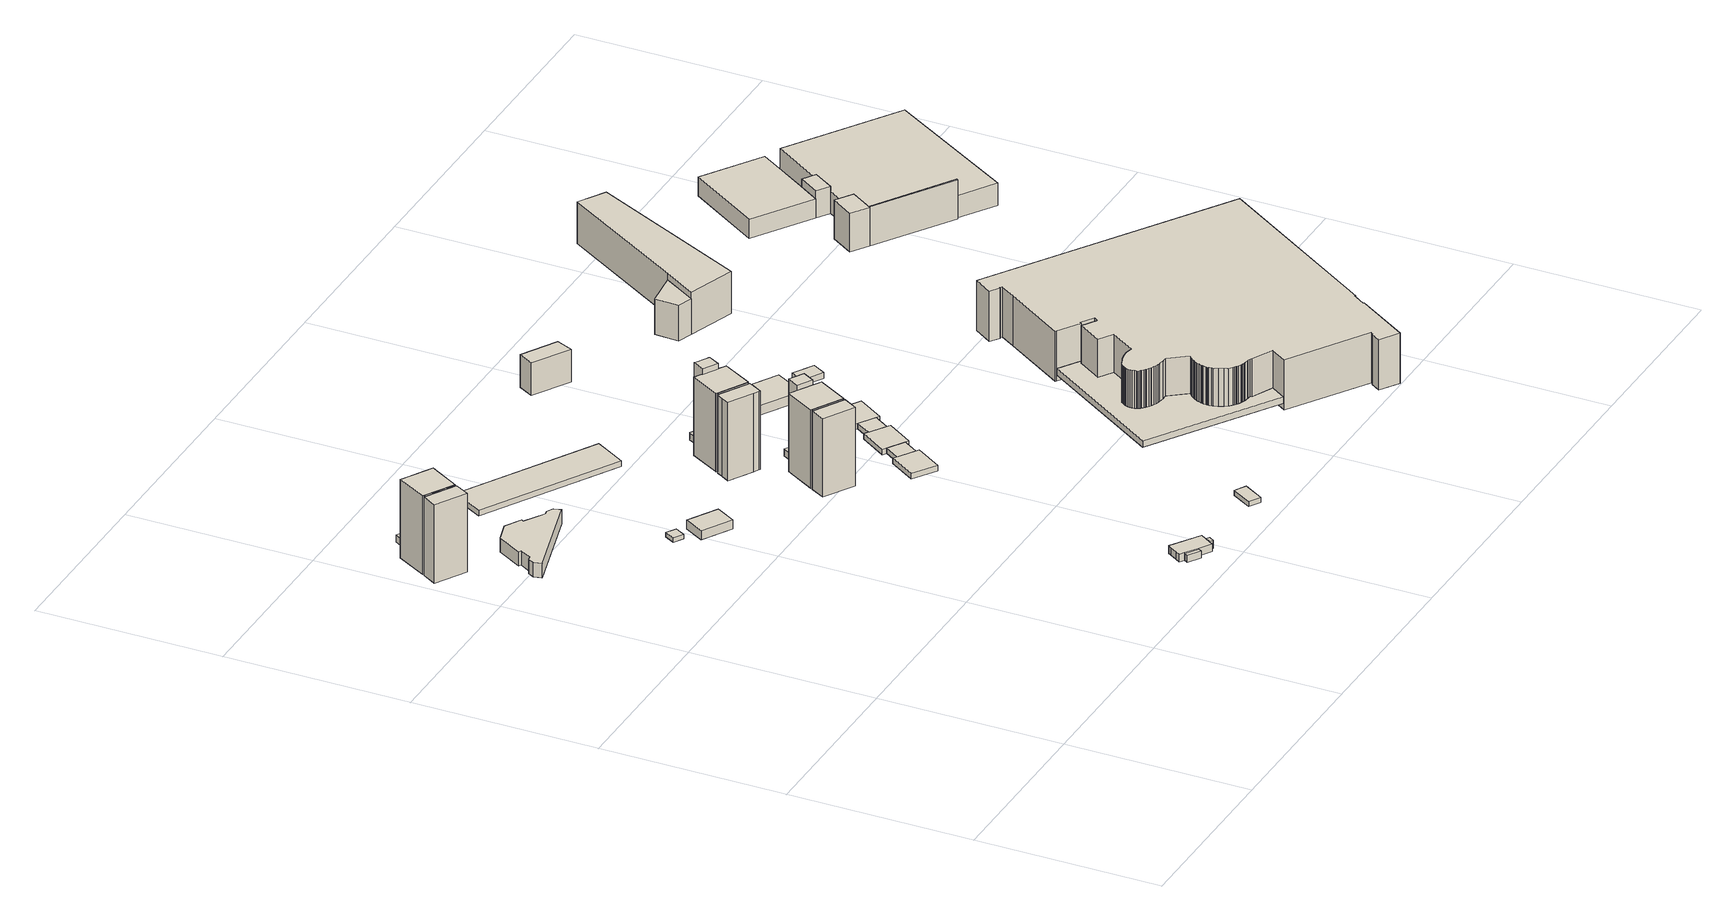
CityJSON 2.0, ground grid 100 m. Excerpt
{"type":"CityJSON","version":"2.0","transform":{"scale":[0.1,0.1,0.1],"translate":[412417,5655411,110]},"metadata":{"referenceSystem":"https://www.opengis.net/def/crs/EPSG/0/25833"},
"CityObjects":{
"building1":{"type":"Building","attributes":{"Gemeindeschluessel":14612000,"Geometrietyp2DReferenz":"3000","function":"31001_9998","roofType":"9999"},"children":["building1-1","building1-2","building1-3","building1-4","building1-5"]},
"building1-1":{"type":"BuildingPart","attributes":{"Dachtyp_tdc":"tdcPolyFlatRoof","Dachneigung":3.57,"QualitaetDacherkennung":73,"Geometrietyp2DReferenz":"3000","measuredHeight":44.13,"roofType":"2100"},"parents":["building1"],"geometry":[{"type":"Solid","lod":"1","boundaries":[[[[0,1,2,3,4,5]],[[6,7,8,9,10,11]],[[5,7,6,0]],[[4,8,7,5]],[[3,9,8,4]],[[2,10,9,3]],[[1,11,10,2]],[[0,6,11,1]]]]}]},
"building1-2":{"type":"BuildingPart","attributes":{"Dachtyp_tdc":"tdcPolyFlatRoof","Dachneigung":0,"QualitaetDacherkennung":54,"Geometrietyp2DReferenz":"3000","measuredHeight":4.06,"roofType":"1000"},"parents":["building1"],"geometry":[{"type":"Solid","lod":"1","boundaries":[[[[12,13,14,15]],[[16,17,18,19]],[[15,17,16,12]],[[14,18,17,15]],[[13,19,18,14]],[[12,16,19,13]]]]}]},
"building1-3":{"type":"BuildingPart","attributes":{"Dachtyp_tdc":"tdcPolyFlatRoof","Dachneigung":0,"QualitaetDacherkennung":48,"Geometrietyp2DReferenz":"3000","measuredHeight":43.75,"roofType":"1000"},"parents":["building1"],"geometry":[{"type":"Solid","lod":"1","boundaries":[[[[20,21,22,23,24,25,26,27]],[[28,29,30,31,32,33,34,35]],[[27,29,28,20]],[[26,30,29,27]],[[25,31,30,26]],[[24,32,31,25]],[[23,33,32,24]],[[22,34,33,23]],[[21,35,34,22]],[[20,28,35,21]]]]}]},
"building1-4":{"type":"BuildingPart","attributes":{"Dachtyp_tdc":"tdcPolyFlatRoof","Dachneigung":7.07,"QualitaetDacherkennung":43,"Geometrietyp2DReferenz":"3000","measuredHeight":43.9,"roofType":"2100"},"parents":["building1"],"geometry":[{"type":"Solid","lod":"1","boundaries":[[[[36,2,1,37]],[[28,35,11,10]],[[37,35,28,36]],[[1,11,35,37]],[[2,10,11,1]],[[36,28,10,2]]]]}]},
"building1-5":{"type":"BuildingPart","attributes":{"Dachtyp_tdc":"tdcPolyFlatRoof","Dachneigung":0,"QualitaetDacherkennung":3,"Geometrietyp2DReferenz":"3000","measuredHeight":25.67,"roofType":"1000"},"parents":["building1"],"geometry":[{"type":"Solid","lod":"1","boundaries":[[[[38,39,40,41,42,43]],[[32,31,44,16,19,45]],[[43,31,32,38]],[[42,44,31,43]],[[41,16,44,42]],[[40,19,16,41]],[[39,45,19,40]],[[38,32,45,39]]]]}]},
"building2":{"type":"Building","attributes":{"Dachtyp_tdc":"tdcPolyFlatRoof","Gemeindeschluessel":14612000,"Dachneigung":0,"QualitaetDacherkennung":29,"Geometrietyp2DReferenz":"3000","measuredHeight":7.96,"function":"31001_9998","roofType":"1000"},"geometry":[{"type":"Solid","lod":"1","boundaries":[[[[46,47,48,49,50,51,52,53,54,55,56,57,58,59]],[[60,61,62,63,64,65,66,67,68,69,70,71,72,73]],[[59,61,60,46]],[[58,62,61,59]],[[57,63,62,58]],[[56,64,63,57]],[[55,65,64,56]],[[54,66,65,55]],[[53,67,66,54]],[[52,68,67,53]],[[51,69,68,52]],[[50,70,69,51]],[[49,71,70,50]],[[48,72,71,49]],[[47,73,72,48]],[[46,60,73,47]]]]}]},
"building3":{"type":"Building","attributes":{"Dachtyp_tdc":"tdcPolyFlatRoof","Gemeindeschluessel":14612000,"Dachneigung":0,"QualitaetDacherkennung":61,"Geometrietyp2DReferenz":"3000","measuredHeight":2.42,"function":"31001_9998","roofType":"1000"},"geometry":[{"type":"Solid","lod":"1","boundaries":[[[[74,75,76,77]],[[78,79,80,81]],[[77,79,78,74]],[[76,80,79,77]],[[75,81,80,76]],[[74,78,81,75]]]]}]},
"building4":{"type":"Building","attributes":{"Dachtyp_tdc":"tdcGableRoof","Gemeindeschluessel":14612000,"Dachneigung":35.18,"QualitaetDacherkennung":2,"Geometrietyp2DReferenz":"3000","measuredHeight":9.32,"function":"31001_9998","roofType":"3100"},"geometry":[{"type":"Solid","lod":"1","boundaries":[[[[82,83,84,85]],[[86,87,88,89]],[[85,87,86,82]],[[84,88,87,85]],[[83,89,88,84]],[[82,86,89,83]]]]}]},
"building5":{"type":"Building","attributes":{"Gemeindeschluessel":14612000,"Geometrietyp2DReferenz":"3000","function":"31001_2000","roofType":"9999"},"children":["building5-1","building5-2","building5-3"]},
"building5-1":{"type":"BuildingPart","attributes":{"Dachtyp_tdc":"tdcCutGableRoof","Dachneigung":0.398,"QualitaetDacherkennung":76,"Geometrietyp2DReferenz":"3000","measuredHeight":5.29,"roofType":"9999"},"parents":["building5"],"geometry":[{"type":"Solid","lod":"1","boundaries":[[[[90,91,92,93,94,95,96,97,98,99,100,101,102]],[[103,104,105,106,107,108,109,110,111,112,113,114,115]],[[102,104,103,90]],[[101,105,104,102]],[[100,106,105,101]],[[99,107,106,100]],[[98,108,107,99]],[[97,109,108,98]],[[96,110,109,97]],[[95,111,110,96]],[[94,112,111,95]],[[93,113,112,94]],[[92,114,113,93]],[[91,115,114,92]],[[90,103,115,91]]]]}]},
"building5-2":{"type":"BuildingPart","attributes":{"Dachtyp_tdc":"tdcPolyFlatRoof","Dachneigung":0,"QualitaetDacherkennung":60,"Geometrietyp2DReferenz":"3000","measuredHeight":4.61,"roofType":"1000"},"parents":["building5"],"geometry":[{"type":"Solid","lod":"1","boundaries":[[[[116,117,118,119,120]],[[115,114,121,122,104]],[[120,114,115,116]],[[119,121,114,120]],[[118,122,121,119]],[[117,104,122,118]],[[116,115,104,117]]]]}]},
"building5-3":{"type":"BuildingPart","attributes":{"Dachtyp_tdc":"tdcPolyFlatRoof","Dachneigung":0,"QualitaetDacherkennung":50,"Geometrietyp2DReferenz":"3000","measuredHeight":3.89,"roofType":"1000"},"parents":["building5"],"geometry":[{"type":"Solid","lod":"1","boundaries":[[[[123,124,125,126]],[[106,127,128,107]],[[126,127,106,123]],[[125,128,127,126]],[[124,107,128,125]],[[123,106,107,124]]]]}]},
"building6":{"type":"Building","attributes":{"Dachtyp_tdc":"tdcPolyFlatRoof","Gemeindeschluessel":14612000,"Dachneigung":0,"QualitaetDacherkennung":0,"Geometrietyp2DReferenz":"3000","BezugspunktDach":"2000","measuredHeight":3,"function":"31001_9998"},"geometry":[{"type":"Solid","lod":"1","boundaries":[[[[129,130,131,132]],[[133,134,135,136]],[[132,134,133,129]],[[131,135,134,132]],[[130,136,135,131]],[[129,133,136,130]]]]}]},
"building7":{"type":"Building","attributes":{"Gemeindeschluessel":14612000,"Geometrietyp2DReferenz":"3000","function":"31001_9998","roofType":"9999"},"children":["building7-1","building7-2","building7-3","building7-4","building7-5"]},
"building7-1":{"type":"BuildingPart","attributes":{"Dachtyp_tdc":"tdcPolyFlatRoof","Dachneigung":0,"QualitaetDacherkennung":32,"Geometrietyp2DReferenz":"3000","measuredHeight":43.67,"roofType":"1000"},"parents":["building7"],"geometry":[{"type":"Solid","lod":"1","boundaries":[[[[137,138,139,140,141,142]],[[143,144,145,146,147,148]],[[142,144,143,137]],[[141,145,144,142]],[[140,146,145,141]],[[139,147,146,140]],[[138,148,147,139]],[[137,143,148,138]]]]}]},
"building7-2":{"type":"BuildingPart","attributes":{"Dachtyp_tdc":"tdcPolyFlatRoof","Dachneigung":0,"QualitaetDacherkennung":47,"Geometrietyp2DReferenz":"3000","measuredHeight":43.72,"roofType":"1000"},"parents":["building7"],"geometry":[{"type":"Solid","lod":"1","boundaries":[[[[149,150,151,152,153,154,155,156]],[[157,158,159,160,161,162,163,164]],[[156,158,157,149]],[[155,159,158,156]],[[154,160,159,155]],[[153,161,160,154]],[[152,162,161,153]],[[151,163,162,152]],[[150,164,163,151]],[[149,157,164,150]]]]}]},
"building7-3":{"type":"BuildingPart","attributes":{"Dachtyp_tdc":"tdcPolyFlatRoof","Dachneigung":0,"QualitaetDacherkennung":51,"Geometrietyp2DReferenz":"3000","measuredHeight":3.97,"roofType":"1000"},"parents":["building7"],"geometry":[{"type":"Solid","lod":"1","boundaries":[[[[165,166,167,168]],[[169,170,171,172]],[[168,170,169,165]],[[167,171,170,168]],[[166,172,171,167]],[[165,169,172,166]]]]}]},
"building7-4":{"type":"BuildingPart","attributes":{"Dachtyp_tdc":"tdcPolyFlatRoof","Dachneigung":0,"QualitaetDacherkennung":38,"Geometrietyp2DReferenz":"3000","measuredHeight":46.53,"roofType":"1000"},"parents":["building7"],"geometry":[{"type":"Solid","lod":"1","boundaries":[[[[173,174,175,176,177,178]],[[162,179,169,172,180,163]],[[178,179,162,173]],[[177,169,179,178]],[[176,172,169,177]],[[175,180,172,176]],[[174,163,180,175]],[[173,162,163,174]]]]}]},
"building7-5":{"type":"BuildingPart","attributes":{"Dachtyp_tdc":"tdcPolyFlatRoof","Dachneigung":7.28,"QualitaetDacherkennung":55,"Geometrietyp2DReferenz":"3000","measuredHeight":43.83,"roofType":"2100"},"parents":["building7"],"geometry":[{"type":"Solid","lod":"1","boundaries":[[[[181,182,156,155]],[[148,159,158,143]],[[155,159,148,181]],[[156,158,159,155]],[[182,143,158,156]],[[181,148,143,182]]]]}]},
"building8":{"type":"Building","attributes":{"Gemeindeschluessel":14612000,"Geometrietyp2DReferenz":"3000","function":"31001_9998","roofType":"9999"},"children":["building8-1","building8-2","building8-3","building8-4","building8-5"]},
"building8-1":{"type":"BuildingPart","attributes":{"Dachtyp_tdc":"tdcPolyFlatRoof","Dachneigung":2.89,"QualitaetDacherkennung":83,"Geometrietyp2DReferenz":"3000","measuredHeight":43.91,"roofType":"2100"},"parents":["building8"],"geometry":[{"type":"Solid","lod":"1","boundaries":[[[[183,184,185,186,187,188,189,190,191,192,193,194]],[[195,196,197,198,199,200,201,202,203,204,205,206]],[[193,196,195,194]],[[192,197,196,193]],[[191,198,197,192]],[[190,199,198,191]],[[189,200,199,190]],[[188,201,200,189]],[[187,202,201,188]],[[186,203,202,187]],[[185,204,203,186]],[[184,205,204,185]],[[183,206,205,184]],[[194,195,206,183]]]]}]},
"building8-2":{"type":"BuildingPart","attributes":{"Dachtyp_tdc":"tdcPolyFlatRoof","Dachneigung":0,"QualitaetDacherkennung":46,"Geometrietyp2DReferenz":"3000","measuredHeight":46.53,"roofType":"1000"},"parents":["building8"],"geometry":[{"type":"Solid","lod":"1","boundaries":[[[[207,208,209,210,211,212,213,214,215]],[[216,217,218,219,220,221,222,223,224]],[[215,217,216,207]],[[214,218,217,215]],[[213,219,218,214]],[[212,220,219,213]],[[211,221,220,212]],[[210,222,221,211]],[[209,223,222,210]],[[208,224,223,209]],[[207,216,224,208]]]]}]},
"building8-3":{"type":"BuildingPart","attributes":{"Dachtyp_tdc":"tdcPolyFlatRoof","Dachneigung":0,"QualitaetDacherkennung":64,"Geometrietyp2DReferenz":"3000","measuredHeight":3.98,"roofType":"1000"},"parents":["building8"],"geometry":[{"type":"Solid","lod":"1","boundaries":[[[[225,226,227,228,229,230]],[[216,224,231,232,233,217]],[[230,224,216,225]],[[229,231,224,230]],[[228,232,231,229]],[[227,233,232,228]],[[226,217,233,227]],[[225,216,217,226]]]]}]},
"building8-4":{"type":"BuildingPart","attributes":{"Dachtyp_tdc":"tdcPolyFlatRoof","Dachneigung":0,"QualitaetDacherkennung":54,"Geometrietyp2DReferenz":"3000","measuredHeight":43.7,"roofType":"1000"},"parents":["building8"],"geometry":[{"type":"Solid","lod":"1","boundaries":[[[[234,235,236,237,238,239,240,241,242,243,244,245]],[[220,246,247,248,249,250,251,252,253,254,255,221]],[[245,220,221,234]],[[244,246,220,245]],[[243,247,246,244]],[[242,248,247,243]],[[241,249,248,242]],[[240,250,249,241]],[[239,251,250,240]],[[238,252,251,239]],[[237,253,252,238]],[[236,254,253,237]],[[235,255,254,236]],[[234,221,255,235]]]]}]},
"building8-5":{"type":"BuildingPart","attributes":{"Dachtyp_tdc":"tdcPolyFlatRoof","Dachneigung":9.49,"QualitaetDacherkennung":54,"Geometrietyp2DReferenz":"3000","measuredHeight":43.9,"roofType":"2100"},"parents":["building8"],"geometry":[{"type":"Solid","lod":"1","boundaries":[[[[256,257,258,259]],[[206,252,251,195]],[[259,252,206,256]],[[258,251,252,259]],[[257,195,251,258]],[[256,206,195,257]]]]}]},
"building9":{"type":"Building","attributes":{"Dachtyp_tdc":"tdcPolyFlatRoof","Gemeindeschluessel":14612000,"Dachneigung":0,"QualitaetDacherkennung":0,"Geometrietyp2DReferenz":"3000","BezugspunktDach":"2000","measuredHeight":3,"function":"31001_9998"},"geometry":[{"type":"Solid","lod":"1","boundaries":[[[[260,261,262,263]],[[264,265,266,267]],[[263,265,264,260]],[[262,266,265,263]],[[261,267,266,262]],[[260,264,267,261]]]]}]},
"building10":{"type":"Building","attributes":{"Gemeindeschluessel":14612000,"Geometrietyp2DReferenz":"3000","function":"31001_9998","roofType":"9999"},"children":["building10-1","building10-2","building10-3","building10-4","building10-5"]},
"building10-1":{"type":"BuildingPart","attributes":{"Dachtyp_tdc":"tdcPolyFlatRoof","Dachneigung":0,"QualitaetDacherkennung":24,"Geometrietyp2DReferenz":"3000","measuredHeight":3.06,"roofType":"1000"},"parents":["building10"],"geometry":[{"type":"Solid","lod":"1","boundaries":[[[[268,269,270,271,272,273,274,275,276]],[[277,278,279,280,281,282,283,284,285]],[[276,278,277,268]],[[275,279,278,276]],[[274,280,279,275]],[[273,281,280,274]],[[272,282,281,273]],[[271,283,282,272]],[[270,284,283,271]],[[269,285,284,270]],[[268,277,285,269]]]]}]},
"building10-2":{"type":"BuildingPart","attributes":{"Dachtyp_tdc":"tdcPolyFlatRoof","Dachneigung":0,"QualitaetDacherkennung":61,"Geometrietyp2DReferenz":"3000","measuredHeight":3.09,"roofType":"1000"},"parents":["building10"],"geometry":[{"type":"Solid","lod":"1","boundaries":[[[[286,287,288,289,290,291,292]],[[293,294,295,296,297,298,299]],[[292,294,293,286]],[[291,295,294,292]],[[290,296,295,291]],[[289,297,296,290]],[[288,298,297,289]],[[287,299,298,288]],[[286,293,299,287]]]]}]},
"building10-3":{"type":"BuildingPart","attributes":{"Dachtyp_tdc":"tdcPolyFlatRoof","Dachneigung":0,"QualitaetDacherkennung":0,"Geometrietyp2DReferenz":"3000","measuredHeight":3.1,"roofType":"9999"},"parents":["building10"],"geometry":[{"type":"Solid","lod":"1","boundaries":[[[[268,276,300,301,269]],[[277,285,302,303,278]],[[269,285,277,268]],[[301,302,285,269]],[[300,303,302,301]],[[276,278,303,300]],[[268,277,278,276]]]]}]},
"building10-4":{"type":"BuildingPart","attributes":{"Dachtyp_tdc":"tdcPolyFlatRoof","Dachneigung":0,"QualitaetDacherkennung":81,"Geometrietyp2DReferenz":"3000","measuredHeight":3.11,"roofType":"1000"},"parents":["building10"],"geometry":[{"type":"Solid","lod":"1","boundaries":[[[[273,272,289,288]],[[281,298,297,282]],[[288,298,281,273]],[[289,297,298,288]],[[272,282,297,289]],[[273,281,282,272]]]]}]},
"building10-5":{"type":"BuildingPart","attributes":{"Dachtyp_tdc":"tdcPolyFlatRoof","Dachneigung":0,"QualitaetDacherkennung":90,"Geometrietyp2DReferenz":"3000","measuredHeight":3,"roofType":"1000"},"parents":["building10"],"geometry":[{"type":"Solid","lod":"1","boundaries":[[[[304,305,306,307,308,309]],[[310,311,312,303,302,313]],[[309,311,310,304]],[[308,312,311,309]],[[307,303,312,308]],[[306,302,303,307]],[[305,313,302,306]],[[304,310,313,305]]]]}]},
"building11":{"type":"Building","attributes":{"Dachtyp_tdc":"tdcPolyFlatRoof","Gemeindeschluessel":14612000,"Dachneigung":3.74,"QualitaetDacherkennung":63,"Geometrietyp2DReferenz":"3000","measuredHeight":5.83,"function":"31001_9998","roofType":"2100"},"geometry":[{"type":"Solid","lod":"1","boundaries":[[[[314,315,316,317]],[[318,319,320,321]],[[317,319,318,314]],[[316,320,319,317]],[[315,321,320,316]],[[314,318,321,315]]]]}]},
"building12":{"type":"Building","attributes":{"Dachtyp_tdc":"tdcGableRoof","Gemeindeschluessel":14612000,"Dachneigung":30.07,"QualitaetDacherkennung":69,"Geometrietyp2DReferenz":"3000","measuredHeight":19.58,"function":"31001_9998","roofType":"3100"},"geometry":[{"type":"Solid","lod":"1","boundaries":[[[[322,323,324,325]],[[326,327,328,329]],[[325,327,326,322]],[[324,328,327,325]],[[323,329,328,324]],[[322,326,329,323]]]]}]},
"building13":{"type":"Building","attributes":{"Dachtyp_tdc":"tdcPolyFlatRoof","Gemeindeschluessel":14612000,"Dachneigung":0,"QualitaetDacherkennung":57,"Geometrietyp2DReferenz":"3000","measuredHeight":3.32,"function":"31001_9998","roofType":"1000"},"geometry":[{"type":"Solid","lod":"1","boundaries":[[[[330,331,332,333]],[[334,335,336,337]],[[333,335,334,330]],[[332,336,335,333]],[[331,337,336,332]],[[330,334,337,331]]]]}]},
"building14":{"type":"Building","attributes":{"name":"Gläserne Manufaktur","Dachtyp_tdc":"tdcPolyFlatRoof","Gemeindeschluessel":14612000,"Dachneigung":0,"QualitaetDacherkennung":68,"Geometrietyp2DReferenz":"3000","measuredHeight":3.54,"function":"31001_2000","roofType":"1000"},"geometry":[{"type":"Solid","lod":"1","boundaries":[[[[338,339,340,341,342,343,344,345,346,347,348,349,350,351,352,353,354,355,356,357,358,359,360,361,362,363,364,365,366,367,368,369,370,371,372,373,374,375,376,377,378,379,380,381,382,383,384,385,386,387,388,389,390,391,392,393,394,395,396,397,398,399,400,401,402,403,404,405,406,407,408,409,410,411,412,413,414,415,416,417,418,419,420,421,422,423,424]],[[425,426,427,428,429,430,431,432,433,434,435,436,437,438,439,440,441,442,443,444,445,446,447,448,449,450,451,452,453,454,455,456,457,458,459,460,461,462,463,464,465,466,467,468,469,470,471,472,473,474,475,476,477,478,479,480,481,482,483,484,485,486,487,488,489,490,491,492,493,494,495,496,497,498,499,500,501,502,503,504,505,506,507,508,509,510,511]],[[424,426,425,338]],[[423,427,426,424]],[[422,428,427,423]],[[421,429,428,422]],[[420,430,429,421]],[[419,431,430,420]],[[418,432,431,419]],[[417,433,432,418]],[[416,434,433,417]],[[415,435,434,416]],[[414,436,435,415]],[[413,437,436,414]],[[412,438,437,413]],[[411,439,438,412]],[[410,440,439,411]],[[409,441,440,410]],[[408,442,441,409]],[[407,443,442,408]],[[406,444,443,407]],[[405,445,444,406]],[[404,446,445,405]],[[403,447,446,404]],[[402,448,447,403]],[[401,449,448,402]],[[400,450,449,401]],[[399,451,450,400]],[[398,452,451,399]],[[397,453,452,398]],[[396,454,453,397]],[[395,455,454,396]],[[394,456,455,395]],[[393,457,456,394]],[[392,458,457,393]],[[391,459,458,392]],[[390,460,459,391]],[[389,461,460,390]],[[388,462,461,389]],[[387,463,462,388]],[[386,464,463,387]],[[385,465,464,386]],[[384,466,465,385]],[[383,467,466,384]],[[382,468,467,383]],[[381,469,468,382]],[[380,470,469,381]],[[379,471,470,380]],[[378,472,471,379]],[[377,473,472,378]],[[376,474,473,377]],[[375,475,474,376]],[[374,476,475,375]],[[373,477,476,374]],[[372,478,477,373]],[[371,479,478,372]],[[370,480,479,371]],[[369,481,480,370]],[[368,482,481,369]],[[367,483,482,368]],[[366,484,483,367]],[[365,485,484,366]],[[364,486,485,365]],[[363,487,486,364]],[[362,488,487,363]],[[361,489,488,362]],[[360,490,489,361]],[[359,491,490,360]],[[358,492,491,359]],[[357,493,492,358]],[[356,494,493,357]],[[355,495,494,356]],[[354,496,495,355]],[[353,497,496,354]],[[352,498,497,353]],[[351,499,498,352]],[[350,500,499,351]],[[349,501,500,350]],[[348,502,501,349]],[[347,503,502,348]],[[346,504,503,347]],[[345,505,504,346]],[[344,506,505,345]],[[343,507,506,344]],[[342,508,507,343]],[[341,509,508,342]],[[340,510,509,341]],[[339,511,510,340]],[[338,425,511,339]]]]}]},
"building15":{"type":"Building","attributes":{"name":"Gläserne Manufaktur","Dachtyp_tdc":"tdcPolyFlatRoof","Gemeindeschluessel":14612000,"Dachneigung":0,"QualitaetDacherkennung":18,"Geometrietyp2DReferenz":"3000","measuredHeight":27.98,"function":"31001_2000","roofType":"1000"},"geometry":[{"type":"Solid","lod":"1","boundaries":[[[[512,513,514,515,516,517,518,519,520,521,522,523,524,525,526,527,528,529,530,531,532,533,534,535,536,537,538,539,540,541,542,543,544,545,546,547,548,549,550,551,552,553,554,555,556,557,558,559,560,561,562,563,564,565,566,567,568,569,570,571,572,573,574,575,576,577,578,579,580,581,582,583,584,585,586,587,588,589,590,591,592,593,594,595,596,597,598,599,600,601,602,603,604,605,606,607,608,609,610,611,612,613,614,615]],[[616,617,618,619,620,621,622,623,624,625,626,627,628,629,630,631,632,633,634,635,636,637,638,639,640,641,642,643,644,645,646,647,648,649,650,651,652,653,654,655,656,657,658,659,660,661,662,663,664,665,666,667,668,669,670,671,672,673,674,675,676,677,678,679,680,681,682,683,684,685,686,687,688,689,690,691,692,693,694,695,696,697,698,699,700,701,702,703,704,705,706,707,708,709,710,711,712,713,714,715,716,717,718,719]],[[615,617,616,512]],[[614,618,617,615]],[[613,619,618,614]],[[612,620,619,613]],[[611,621,620,612]],[[610,622,621,611]],[[609,623,622,610]],[[608,624,623,609]],[[607,625,624,608]],[[606,626,625,607]],[[605,627,626,606]],[[604,628,627,605]],[[603,629,628,604]],[[602,630,629,603]],[[601,631,630,602]],[[600,632,631,601]],[[599,633,632,600]],[[598,634,633,599]],[[597,635,634,598]],[[596,636,635,597]],[[595,637,636,596]],[[594,638,637,595]],[[593,639,638,594]],[[592,640,639,593]],[[591,641,640,592]],[[590,642,641,591]],[[589,643,642,590]],[[588,644,643,589]],[[587,645,644,588]],[[586,646,645,587]],[[585,647,646,586]],[[584,648,647,585]],[[583,649,648,584]],[[582,650,649,583]],[[581,651,650,582]],[[580,652,651,581]],[[579,653,652,580]],[[578,654,653,579]],[[577,655,654,578]],[[576,656,655,577]],[[575,657,656,576]],[[574,658,657,575]],[[573,659,658,574]],[[572,660,659,573]],[[571,661,660,572]],[[570,662,661,571]],[[569,663,662,570]],[[568,664,663,569]],[[567,665,664,568]],[[566,666,665,567]],[[565,667,666,566]],[[564,668,667,565]],[[563,669,668,564]],[[562,670,669,563]],[[561,671,670,562]],[[560,672,671,561]],[[559,673,672,560]],[[558,674,673,559]],[[557,675,674,558]],[[556,676,675,557]],[[555,677,676,556]],[[554,678,677,555]],[[553,679,678,554]],[[552,680,679,553]],[[551,681,680,552]],[[550,682,681,551]],[[549,683,682,550]],[[548,684,683,549]],[[547,685,684,548]],[[546,686,685,547]],[[545,687,686,546]],[[544,688,687,545]],[[543,689,688,544]],[[542,690,689,543]],[[541,691,690,542]],[[540,692,691,541]],[[539,693,692,540]],[[538,694,693,539]],[[537,695,694,538]],[[536,696,695,537]],[[535,697,696,536]],[[534,698,697,535]],[[533,699,698,534]],[[532,700,699,533]],[[531,701,700,532]],[[530,702,701,531]],[[529,703,702,530]],[[528,704,703,529]],[[527,705,704,528]],[[526,706,705,527]],[[525,707,706,526]],[[524,708,707,525]],[[523,709,708,524]],[[522,710,709,523]],[[521,711,710,522]],[[520,712,711,521]],[[519,713,712,520]],[[518,714,713,519]],[[517,715,714,518]],[[516,716,715,517]],[[515,717,716,516]],[[514,718,717,515]],[[513,719,718,514]],[[512,616,719,513]]]]}]},
"building16":{"type":"Building","attributes":{"name":"Akademie für berufliche Bildung","Gemeindeschluessel":14612000,"Geometrietyp2DReferenz":"3000","function":"31001_3021","roofType":"9999"},"children":["building16-1","building16-2"]},
"building16-1":{"type":"BuildingPart","attributes":{"Dachtyp_tdc":"tdcPolyFlatRoof","Dachneigung":0,"QualitaetDacherkennung":40,"Geometrietyp2DReferenz":"3000","measuredHeight":19.89,"roofType":"1000"},"parents":["building16"],"geometry":[{"type":"Solid","lod":"1","boundaries":[[[[720,721,722,723]],[[724,725,726,727]],[[723,725,724,720]],[[722,726,725,723]],[[721,727,726,722]],[[720,724,727,721]]]]}]},
"building16-2":{"type":"BuildingPart","attributes":{"Dachtyp_tdc":"tdcPolyFlatRoof","Dachneigung":0,"QualitaetDacherkennung":51,"Geometrietyp2DReferenz":"3000","measuredHeight":23.46,"roofType":"1000"},"parents":["building16"],"geometry":[{"type":"Solid","lod":"1","boundaries":[[[[728,729,730,731,732]],[[733,734,735,725,724]],[[732,734,733,728]],[[731,735,734,732]],[[730,725,735,731]],[[729,724,725,730]],[[728,733,724,729]]]]}]},
"building17":{"type":"Building","attributes":{"Dachtyp_tdc":"tdcPolyFlatRoof","Gemeindeschluessel":14612000,"Dachneigung":3.54,"QualitaetDacherkennung":55,"Geometrietyp2DReferenz":"3000","measuredHeight":7.43,"function":"31001_2000","roofType":"2100"},"geometry":[{"type":"Solid","lod":"1","boundaries":[[[[736,737,738,739,740,741]],[[742,743,744,745,746,747]],[[741,743,742,736]],[[740,744,743,741]],[[739,745,744,740]],[[738,746,745,739]],[[737,747,746,738]],[[736,742,747,737]]]]}]},
"building18":{"type":"Building","attributes":{"name":"SP1","Gemeindeschluessel":14612000,"Geometrietyp2DReferenz":"3000","function":"31001_2052","roofType":"9999"},"children":["building18-1","building18-2","building18-3","building18-4","building18-5"]},
"building18-1":{"type":"BuildingPart","attributes":{"Dachtyp_tdc":"tdcPolyFlatRoof","Dachneigung":0,"QualitaetDacherkennung":66,"Geometrietyp2DReferenz":"3000","measuredHeight":10.55,"roofType":"1000"},"parents":["building18"],"geometry":[{"type":"Solid","lod":"1","boundaries":[[[[748,749,750,751,752]],[[753,754,755,756,757]],[[752,754,753,748]],[[751,755,754,752]],[[750,756,755,751]],[[749,757,756,750]],[[748,753,757,749]]]]}]},
"building18-2":{"type":"BuildingPart","attributes":{"Dachtyp_tdc":"tdcPolyFlatRoof","Dachneigung":0,"QualitaetDacherkennung":76,"Geometrietyp2DReferenz":"3000","measuredHeight":12.37,"roofType":"1000"},"parents":["building18"],"geometry":[{"type":"Solid","lod":"1","boundaries":[[[[758,759,760,761,762,763,764,765,766]],[[767,768,769,770,771,772,773,774,775]],[[766,768,767,758]],[[765,769,768,766]],[[764,770,769,765]],[[763,771,770,764]],[[762,772,771,763]],[[761,773,772,762]],[[760,774,773,761]],[[759,775,774,760]],[[758,767,775,759]]]]}]},
"building18-3":{"type":"BuildingPart","attributes":{"Dachtyp_tdc":"tdcPolyFlatRoof","Dachneigung":0,"QualitaetDacherkennung":54,"Geometrietyp2DReferenz":"3000","measuredHeight":15,"roofType":"1000"},"parents":["building18"],"geometry":[{"type":"Solid","lod":"1","boundaries":[[[[776,777,778,779,780]],[[757,772,771,770,753]],[[780,772,757,776]],[[779,771,772,780]],[[778,770,771,779]],[[777,753,770,778]],[[776,757,753,777]]]]}]},
"building18-4":{"type":"BuildingPart","attributes":{"Dachtyp_tdc":"tdcPolyFlatRoof","Dachneigung":0,"QualitaetDacherkennung":77,"Geometrietyp2DReferenz":"3000","measuredHeight":21.73,"roofType":"1000"},"parents":["building18"],"geometry":[{"type":"Solid","lod":"1","boundaries":[[[[781,782,783,784]],[[785,786,787,769]],[[784,786,785,781]],[[783,787,786,784]],[[782,769,787,783]],[[781,785,769,782]]]]}]},
"building18-5":{"type":"BuildingPart","attributes":{"Dachtyp_tdc":"tdcPolyFlatRoof","Dachneigung":0,"QualitaetDacherkennung":41,"Geometrietyp2DReferenz":"3000","measuredHeight":21.79,"roofType":"1000"},"parents":["building18"],"geometry":[{"type":"Solid","lod":"1","boundaries":[[[[788,789,790,791]],[[767,792,785,768]],[[791,792,767,788]],[[790,785,792,791]],[[789,768,785,790]],[[788,767,768,789]]]]}]}
},
"vertices":[
[212,3333,484],[206,3337,484],[54,3425,484],[48,3429,484],[4,3353,484],[168,3257,484],[212,3333,45],[168,3257,45],[4,3353,45],[48,3429,45],[54,3425,45],[206,3337,45],
[243,3632,86],[293,3603,86],[325,3657,86],[274,3686,86],[243,3632,45],[274,3686,45],[325,3657,45],[293,3603,45],
[60,3436,483],[212,3346,483],[218,3343,483],[314,3508,483],[269,3534,483],[195,3577,483],[149,3604,483],[54,3439,483],[60,3436,45],[54,3439,45],[149,3604,45],[195,3577,45],[269,3534,45],[314,3508,45],[218,3343,45],[212,3346,45],
[60,3436,484],[212,3346,484],
[269,3534,302],[305,3596,302],[293,3603,302],[243,3632,302],[231,3639,302],[195,3577,302],[231,3639,45],[305,3596,45],
[278,2910,123],[774,3044,123],[764,3084,123],[729,3103,123],[706,3098,123],[598,3163,123],[605,3176,123],[515,3226,123],[408,3196,123],[328,3060,123],[341,3052,123],[305,2990,123],[285,2986,123],[267,2953,123],[278,2910,43],[267,2953,43],[285,2986,43],[305,2990,43],[341,3052,43],[328,3060,43],[408,3196,43],[515,3226,43],[605,3176,43],[598,3163,43],[706,3098,43],[729,3103,43],[764,3084,43],[774,3044,43],
[899,2454,69],[931,2508,69],[879,2540,69],[847,2485,69],[899,2454,45],[847,2485,45],[879,2540,45],[931,2508,45],
[917,2370,100],[1077,2277,100],[1139,2384,100],[979,2477,100],[917,2370,51],[979,2477,51],[1139,2384,51],[1077,2277,51],
[1920,145,74],[1935,169,74],[1935,168,74],[1944,182,74],[1958,203,74],[1802,304,74],[1789,284,74],[1764,246,74],[1749,223,74],[1776,206,74],[1841,164,74],[1905,122,74],[1917,141,74],[1920,145,32],[1917,141,32],[1905,122,32],[1841,164,32],[1776,206,32],[1749,223,32],[1764,246,32],[1789,284,32],[1802,304,32],[1958,203,32],[1944,182,32],[1935,168,32],[1935,169,32],
[1935,169,78],[1917,141,78],[1934,131,78],[1951,158,78],[1935,168,78],[1951,158,32],[1934,131,32],
[1841,164,71],[1776,206,71],[1763,186,71],[1828,143,71],[1828,143,32],[1763,186,32],
[671,3437,72],[1389,3020,72],[1488,3188,72],[770,3606,72],[671,3437,42],[770,3606,42],[1488,3188,42],[1389,3020,42],
[1736,2003,486],[1585,2090,486],[1578,2094,486],[1534,2018,486],[1698,1922,486],[1743,1999,486],[1736,2003,49],[1743,1999,49],[1698,1922,49],[1534,2018,49],[1578,2094,49],[1585,2090,49],
[1749,2010,487],[1843,2172,487],[1798,2198,487],[1721,2243,487],[1679,2268,487],[1584,2105,487],[1591,2101,487],[1742,2014,487],[1749,2010,49],[1742,2014,49],[1591,2101,49],[1584,2105,49],[1679,2268,49],[1721,2243,49],[1798,2198,49],[1843,2172,49],
[1772,2298,89],[1822,2269,89],[1853,2323,89],[1803,2352,89],[1772,2298,49],[1803,2352,49],[1853,2323,49],[1822,2269,49],
[1721,2243,515],[1798,2198,515],[1835,2261,515],[1822,2269,515],[1772,2298,515],[1758,2306,515],[1758,2306,49],[1835,2261,49],
[1585,2090,487],[1736,2003,487],
[1530,2568,484],[1523,2572,484],[1522,2570,484],[1503,2537,484],[1479,2496,484],[1609,2421,484],[1638,2405,484],[1643,2402,484],[1680,2466,484],[1682,2471,484],[1686,2478,484],[1679,2482,484],[1679,2482,47],[1686,2478,47],[1682,2471,47],[1680,2466,47],[1643,2402,47],[1638,2405,47],[1609,2421,47],[1479,2496,47],[1503,2537,47],[1522,2570,47],[1523,2572,47],[1530,2568,47],
[1717,2776,512],[1717,2777,512],[1707,2782,512],[1704,2784,512],[1668,2721,512],[1746,2676,512],[1782,2739,512],[1778,2741,512],[1768,2747,512],[1717,2776,47],[1768,2747,47],[1778,2741,47],[1782,2739,47],[1746,2676,47],[1668,2721,47],[1704,2784,47],[1707,2782,47],[1717,2777,47],
[1717,2776,87],[1768,2747,87],[1798,2799,87],[1747,2828,87],[1746,2827,87],[1717,2777,87],[1746,2827,47],[1747,2828,47],[1798,2799,47],
[1668,2721,484],[1624,2747,484],[1531,2586,484],[1530,2583,484],[1537,2579,484],[1686,2493,484],[1693,2490,484],[1695,2492,484],[1712,2522,484],[1786,2652,484],[1746,2675,484],[1746,2676,484],[1746,2675,47],[1786,2652,47],[1712,2522,47],[1695,2492,47],[1693,2490,47],[1686,2493,47],[1537,2579,47],[1530,2583,47],[1531,2586,47],[1624,2747,47],
[1530,2568,485],[1679,2482,485],[1686,2493,485],[1537,2579,485],
[2347,140,72],[2406,104,72],[2470,211,72],[2411,246,72],[2347,140,42],[2411,246,42],[2470,211,42],[2406,104,42],
[2131,2061,80],[2132,2061,80],[2110,2075,80],[2016,1932,80],[2038,1918,80],[2125,1862,80],[2142,1850,80],[2236,1993,80],[2218,2004,80],[2131,2061,49],[2218,2004,49],[2236,1993,49],[2142,1850,49],[2125,1862,49],[2038,1918,49],[2016,1932,49],[2110,2075,49],[2132,2061,49],
[1995,1626,80],[2088,1768,80],[2071,1779,80],[1984,1836,80],[1984,1835,80],[1963,1850,80],[1870,1707,80],[1995,1626,49],[1870,1707,49],[1963,1850,49],[1984,1835,49],[1984,1836,49],[2071,1779,49],[2088,1768,49],
[2272,2087,80],[2185,2143,80],[2185,2143,49],[2272,2087,49],
[2256,2300,79],[2164,2158,79],[2185,2143,79],[2272,2087,79],[2290,2075,79],[2383,2218,79],[2256,2300,49],[2383,2218,49],[2290,2075,49],[2164,2158,49],
[2402,2667,100],[2016,2891,100],[1921,2728,100],[2308,2504,100],[2402,2667,47],[2308,2504,47],[1921,2728,47],[2016,2891,47],
[1845,3777,226],[1797,3695,226],[1996,3578,226],[2034,3667,226],[1845,3777,44],[2034,3667,44],[1996,3578,44],[1797,3695,44],
[2432,2560,81],[2544,2496,81],[2584,2566,81],[2473,2631,81],[2432,2560,48],[2473,2631,48],[2584,2566,48],[2544,2496,48],
[2632,841,77],[3296,410,77],[3349,491,77],[3231,547,77],[3230,555,77],[3210,555,77],[3208,556,77],[3187,559,77],[3179,561,77],[3170,564,77],[3167,565,77],[3164,566,77],[3159,569,77],[3147,574,77],[3140,579,77],[3134,583,77],[3128,588,77],[3122,593,77],[3106,608,77],[3093,627,77],[3081,650,77],[3073,676,77],[3072,684,77],[3070,698,77],[3070,702,77],[3070,705,77],[3071,712,77],[3072,728,77],[3073,733,77],[3074,739,77],[3079,754,77],[3082,764,77],[3085,770,77],[3090,779,77],[3095,788,77],[3097,791,77],[3106,802,77],[3110,808,77],[3111,809,77],[3131,826,77],[3059,923,77],[3032,922,77],[3030,922,77],[3002,926,77],[3000,926,77],[2991,928,77],[2974,933,77],[2964,938,77],[2950,944,77],[2946,946,77],[2938,951,77],[2926,960,77],[2922,962,77],[2917,967,77],[2907,976,77],[2905,979,77],[2902,981,77],[2899,986,77],[2895,992,77],[2893,997,77],[2890,1006,77],[2888,1017,77],[2887,1029,77],[2888,1039,77],[2892,1052,77],[2893,1058,77],[2895,1061,77],[2897,1065,77],[2903,1072,77],[2909,1079,77],[2919,1088,77],[2927,1093,77],[2947,1101,77],[2961,1107,77],[2962,1107,77],[2994,1114,77],[2995,1114,77],[3030,1115,77],[3065,1108,77],[3152,1243,77],[3077,1292,77],[3160,1420,77],[3236,1371,77],[3251,1393,77],[3184,1437,77],[3180,1430,77],[3065,1505,77],[2632,841,41],[3065,1505,41],[3180,1430,41],[3184,1437,41],[3251,1393,41],[3236,1371,41],[3160,1420,41],[3077,1292,41],[3152,1243,41],[3065,1108,41],[3030,1115,41],[2995,1114,41],[2994,1114,41],[2962,1107,41],[2961,1107,41],[2947,1101,41],[2927,1093,41],[2919,1088,41],[2909,1079,41],[2903,1072,41],[2897,1065,41],[2895,1061,41],[2893,1058,41],[2892,1052,41],[2888,1039,41],[2887,1029,41],[2888,1017,41],[2890,1006,41],[2893,997,41],[2895,992,41],[2899,986,41],[2902,981,41],[2905,979,41],[2907,976,41],[2917,967,41],[2922,962,41],[2926,960,41],[2938,951,41],[2946,946,41],[2950,944,41],[2964,938,41],[2974,933,41],[2991,928,41],[3000,926,41],[3002,926,41],[3030,922,41],[3032,922,41],[3059,923,41],[3131,826,41],[3111,809,41],[3110,808,41],[3106,802,41],[3097,791,41],[3095,788,41],[3090,779,41],[3085,770,41],[3082,764,41],[3079,754,41],[3074,739,41],[3073,733,41],[3072,728,41],[3071,712,41],[3070,705,41],[3070,702,41],[3070,698,41],[3072,684,41],[3073,676,41],[3081,650,41],[3093,627,41],[3106,608,41],[3122,593,41],[3128,588,41],[3134,583,41],[3140,579,41],[3147,574,41],[3159,569,41],[3164,566,41],[3167,565,41],[3170,564,41],[3179,561,41],[3187,559,41],[3208,556,41],[3210,555,41],[3230,555,41],[3231,547,41],[3349,491,41],[3296,410,41],
[3231,547,288],[3349,491,288],[3292,403,288],[3292,402,288],[3703,135,288],[3694,123,288],[3690,125,288],[3657,75,288],[3758,9,288],[3940,288,288],[3935,290,288],[3978,355,288],[3982,352,288],[4565,1249,288],[3326,2057,288],[3260,1957,288],[3310,1924,288],[3313,1928,288],[3326,1920,288],[3271,1836,288],[3058,1509,288],[3065,1505,288],[3180,1430,288],[3184,1437,288],[3251,1393,288],[3236,1371,288],[3160,1420,288],[3077,1292,288],[3152,1243,288],[3065,1108,288],[3030,1115,288],[2995,1114,288],[2994,1114,288],[2962,1107,288],[2961,1107,288],[2947,1101,288],[2927,1093,288],[2919,1088,288],[2909,1079,288],[2903,1072,288],[2897,1065,288],[2895,1061,288],[2893,1058,288],[2892,1052,288],[2888,1039,288],[2887,1029,288],[2888,1017,288],[2890,1006,288],[2893,997,288],[2895,992,288],[2899,986,288],[2902,981,288],[2905,979,288],[2907,976,288],[2917,967,288],[2922,962,288],[2926,960,288],[2938,951,288],[2946,946,288],[2950,944,288],[2964,938,288],[2974,933,288],[2991,928,288],[3000,926,288],[3002,926,288],[3030,922,288],[3032,922,288],[3059,923,288],[3131,826,288],[3111,809,288],[3110,808,288],[3106,802,288],[3097,791,288],[3095,788,288],[3090,779,288],[3085,770,288],[3082,764,288],[3079,754,288],[3074,739,288],[3073,733,288],[3072,728,288],[3071,712,288],[3070,705,288],[3070,702,288],[3070,698,288],[3072,684,288],[3073,676,288],[3081,650,288],[3093,627,288],[3106,608,288],[3122,593,288],[3128,588,288],[3134,583,288],[3140,579,288],[3147,574,288],[3159,569,288],[3164,566,288],[3167,565,288],[3170,564,288],[3179,561,288],[3187,559,288],[3208,556,288],[3210,555,288],[3230,555,288],[3231,547,8],[3230,555,8],[3210,555,8],[3208,556,8],[3187,559,8],[3179,561,8],[3170,564,8],[3167,565,8],[3164,566,8],[3159,569,8],[3147,574,8],[3140,579,8],[3134,583,8],[3128,588,8],[3122,593,8],[3106,608,8],[3093,627,8],[3081,650,8],[3073,676,8],[3072,684,8],[3070,698,8],[3070,702,8],[3070,705,8],[3071,712,8],[3072,728,8],[3073,733,8],[3074,739,8],[3079,754,8],[3082,764,8],[3085,770,8],[3090,779,8],[3095,788,8],[3097,791,8],[3106,802,8],[3110,808,8],[3111,809,8],[3131,826,8],[3059,923,8],[3032,922,8],[3030,922,8],[3002,926,8],[3000,926,8],[2991,928,8],[2974,933,8],[2964,938,8],[2950,944,8],[2946,946,8],[2938,951,8],[2926,960,8],[2922,962,8],[2917,967,8],[2907,976,8],[2905,979,8],[2902,981,8],[2899,986,8],[2895,992,8],[2893,997,8],[2890,1006,8],[2888,1017,8],[2887,1029,8],[2888,1039,8],[2892,1052,8],[2893,1058,8],[2895,1061,8],[2897,1065,8],[2903,1072,8],[2909,1079,8],[2919,1088,8],[2927,1093,8],[2947,1101,8],[2961,1107,8],[2962,1107,8],[2994,1114,8],[2995,1114,8],[3030,1115,8],[3065,1108,8],[3152,1243,8],[3077,1292,8],[3160,1420,8],[3236,1371,8],[3251,1393,8],[3184,1437,8],[3180,1430,8],[3065,1505,8],[3058,1509,8],[3271,1836,8],[3326,1920,8],[3313,1928,8],[3310,1924,8],[3260,1957,8],[3326,2057,8],[4565,1249,8],[3982,352,8],[3978,355,8],[3935,290,8],[3940,288,8],[3758,9,8],[3657,75,8],[3690,125,8],[3694,123,8],[3703,135,8],[3292,402,8],[3292,403,8],[3349,491,8],
[2772,3437,234],[2585,3416,234],[2577,3283,234],[2660,3256,234],[2772,3437,36],[2660,3256,36],[2577,3283,36],[2585,3416,36],
[3192,4119,270],[2772,3437,270],[2660,3256,270],[2920,3168,270],[3334,4032,270],[3192,4119,36],[3334,4032,36],[2920,3168,36],
[3935,290,79],[3940,288,79],[3997,250,79],[4040,315,79],[3982,352,79],[3978,355,79],[3935,290,7],[3978,355,7],[3982,352,7],[4040,315,7],[3997,250,7],[3940,288,7],
[3893,3185,149],[3966,3295,149],[4150,3578,149],[3837,3783,149],[3580,3390,149],[3893,3185,43],[3580,3390,43],[3837,3783,43],[4150,3578,43],[3966,3295,43],
[4185,2573,167],[4378,2447,167],[4805,3148,167],[4220,3531,167],[4036,3250,167],[3963,3138,167],[3962,3139,167],[3846,2959,167],[3770,2843,167],[4185,2573,43],[3770,2843,43],[3846,2959,43],[3962,3139,43],[3963,3138,43],[4036,3250,43],[4220,3531,43],[4805,3148,43],[4378,2447,43],
[3966,3295,193],[3893,3185,193],[3962,3139,193],[3963,3138,193],[4036,3250,193],
[3767,2838,260],[3846,2959,260],[3755,3020,260],[3675,2898,260],[3767,2838,43],[3675,2898,43],[3755,3020,43],
[4185,2573,261],[3770,2843,261],[3767,2838,261],[4181,2566,261],[4181,2566,43]
]}
